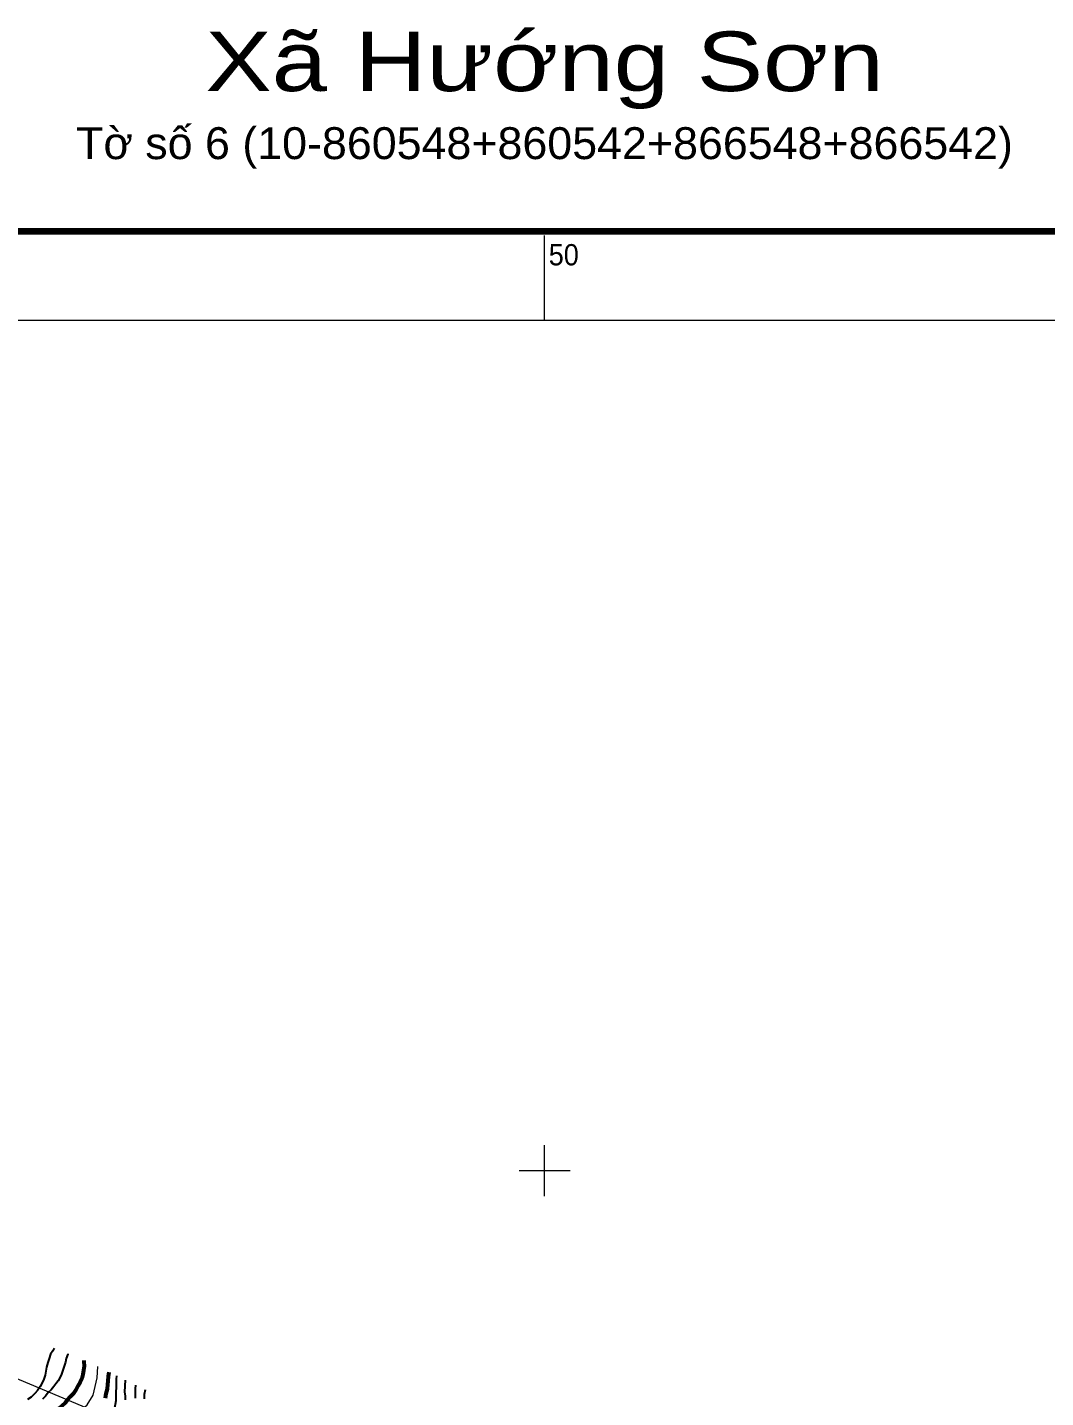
# Model space of a CAD drawing. Header units: metres. Extents: x 545098 to 555652, y 1854398 to 1862642.
# Drawn here: x 549392 to 550589, y 1860733 to 1862345 of the extents above; entities that cross this region are included whole.
import ezdxf
from ezdxf.enums import TextEntityAlignment as Align

# ---------------------------------------------------------------- set-up
doc = ezdxf.new("R2010")
doc.units = ezdxf.units.M
doc.header["$LTSCALE"] = 6.8
for name, color, linetype, lineweight in [('1', 7, 'Continuous', 25), ('2', 7, 'Continuous', 53), ('34', 7, 'Continuous', 13), ('52', 7, 'Continuous', 13), ('55', 7, 'Continuous', 13), ('60', 7, 'Continuous', 13), ('61', 7, 'Continuous', 13)]:
    doc.layers.add(name, color=color, linetype=linetype, lineweight=lineweight)
doc.layers.add('56', color=7, linetype='Continuous')

msp = doc.modelspace()

# ---------------------------------------------------------------- linework, layer by layer
at = {"layer": '1'}
for points in [[(549423.3, 1860791.33), (549421.81, 1860788.37), (549419.19, 1860784.18), (549417.42, 1860779), (549415.78, 1860774.38), (549414.42, 1860768.87), (549413.7, 1860764.18), (549412.62, 1860759.45), (549411.34, 1860754.87), (549409.29, 1860750.57), (549406.87, 1860746.23), (549403.57, 1860741.59), (549400.5, 1860738.09), (549396.22, 1860733.88), (549391.97, 1860730.97)], [(549439.44, 1860784.54), (549439.41, 1860784.44), (549437.65, 1860779.25), (549436.52, 1860774.88), (549435.08, 1860770.1), (549433.63, 1860765.32), (549432.15, 1860760.91), (549430.09, 1860756.61), (549428.15, 1860752.87), (549425.45, 1860749.41), (549422.9, 1860746.16), (549419.67, 1860742.45), (549416.39, 1860739.1), (549413.2, 1860735.03), (549409.77, 1860731.48)], [(549443.07, 1860671.93), (549447.73, 1860674.52), (549451.7, 1860676.66), (549456.24, 1860678.69), (549461.1, 1860681.12), (549465.24, 1860683.47), (549469.53, 1860686.02), (549473.82, 1860688.56), (549477.5, 1860691.59), (549480.82, 1860694.57), (549483.58, 1860697.67), (549486.2, 1860701.86), (549489.13, 1860706.45), (549491.35, 1860710.95), (549493.43, 1860716.55), (549494.67, 1860721.48), (549495.63, 1860725.65), (549496.39, 1860729.98), (549496.14, 1860735.1), (549496.41, 1860740.48), (549496.64, 1860744.56), (549496.64, 1860749.16), (549496.7, 1860754.69), (549497.01, 1860758.83)], [(549507.37, 1860730.58), (549507.2, 1860734.98), (549506.58, 1860740.06), (549507.1, 1860753.85)], [(549518.88, 1860732.4), (549518.99, 1860737.57), (549519.16, 1860743.67), (549519.52, 1860747.71)], [(549530.55, 1860742.26), (549529.37, 1860736.99), (549529.26, 1860731.82)]]:
    msp.add_lwpolyline(points, dxfattribs=at)
at = {"layer": '2'}
for points in [[(549458.12, 1860776.68), (549458.21, 1860775.62), (549458.51, 1860770.13), (549457.99, 1860765.28), (549457.12, 1860760.39), (549455.83, 1860755.81), (549453.98, 1860751.35), (549451.52, 1860747.37), (549448.83, 1860742.26), (549445.53, 1860737.62), (549442.3, 1860733.91), (549439.02, 1860730.57), (549436.31, 1860727.11), (549432.63, 1860724.08), (549428.99, 1860720.27), (549424.06, 1860716.91), (549419.57, 1860714.52), (549414.71, 1860712.09), (549410.94, 1860709.79), (549405.92, 1860707.15)], [(549483.64, 1860732.64), (549484.64, 1860738.1), (549485.99, 1860743.6), (549486.5, 1860748.45), (549486.86, 1860753.1), (549487.37, 1860757.95), (549488.22, 1860763.18)]]:
    msp.add_lwpolyline(points, dxfattribs=at)
at = {"layer": '34'}
msp.add_lwpolyline([(549459.16, 1860721.77), (549462.1, 1860724.74), (549469.37, 1860735.92), (549474.09, 1860756.54), (549474.75, 1860769.69)], dxfattribs=at)
at = {"layer": '52'}
msp.add_lwpolyline([(548411.82, 1861136.35), (548452.74, 1861116.03), (548509.53, 1861096.22), (548556.43, 1861066.5), (548600.98, 1861048.48), (548633.07, 1861036.1), (548680.56, 1861004.44), (548744.06, 1860987.27), (548791.99, 1860959.13), (548837.88, 1860932.8), (548879.85, 1860905.56), (548921.82, 1860898.13), (548961.92, 1860887.84), (549022.4, 1860849.57), (549064.33, 1860858.75), (549102.66, 1860849.72), (549143.38, 1860810.23), (549180.48, 1860772.01), (549218.32, 1860767.62), (549275.71, 1860789.46), (549292.88, 1860788.03), (549367.32, 1860760.63), (549456, 1860723.33), (549459.16, 1860721.77)], dxfattribs=at)
at = {"layer": '60'}
for p, q in [((550000, 1862000), (550000, 1862100)), ((550000, 1860970), (550000, 1861030)), ((550030, 1861000), (549970, 1861000))]:
    msp.add_line(p, q, dxfattribs=at)
msp.add_lwpolyline([(545500, 1855000), (554500, 1855000), (554500, 1862000), (545500, 1862000)], close=True, dxfattribs=at)
at = {"layer": '61', "lineweight": 158}
msp.add_lwpolyline([(545395, 1854895), (554605, 1854895), (554605, 1862105), (545395, 1862105)], close=True, dxfattribs=at)

# ---------------------------------------------------------------- texts
at = {"layer": '55'}
for s, height, width, p in [('Xã Hướng Sơn', 70, 1.25, (550000, 1862270)), ('Tờ số 6 (10-860548+860542+866548+866542)', 37.5, 1.05, (550000, 1862190))]:
    msp.add_text(s, height=height, dxfattribs=dict(at, width=width)).set_placement(p, align=Align.CENTER)
at = {"layer": '56', "width": 0.95}
msp.add_text('50', height=25, dxfattribs=at).set_placement((550005, 1862065))

doc.saveas('drawing.dxf')
